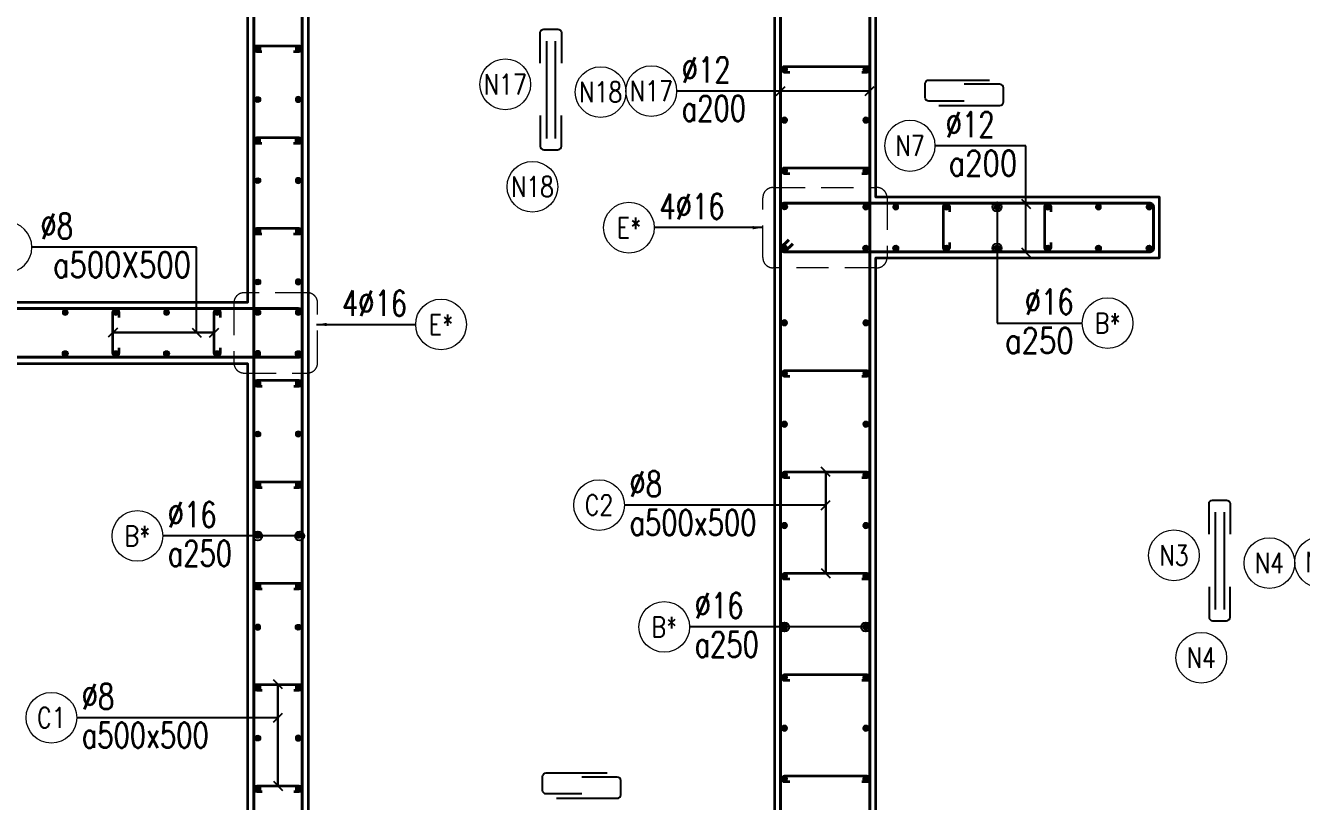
# Model space of a CAD drawing. Header units: millimetres. Extents: x 944027 to 981803, y -83026 to 82675.
# Drawn here: x 954484 to 960780, y 61666 to 65494 of the extents above; entities that cross this region are included whole.
import ezdxf
from ezdxf.enums import TextEntityAlignment as Align

# ---------------------------------------------------------------- set-up
doc = ezdxf.new("R2010")
doc.units = ezdxf.units.MM
doc.header["$MEASUREMENT"] = 0
doc.linetypes.add('HIDDEN', pattern=[9.525, 6.35, -3.175])
doc.linetypes.add('HIDDEN2', pattern=[4.7625, 3.175, -1.5875])
doc.layers.get('0').update_dxf_attribs({"lineweight": 20})
doc.layers.get('Defpoints').update_dxf_attribs({"color": 151, "lineweight": 9})
for name, color, linetype in [('Hidden', 9, 'HIDDEN'), ('Leader', 6, 'Continuous'), ('Ligature', 1, 'Continuous')]:
    doc.layers.add(name, color=color, linetype=linetype)
for name, color, linetype, lineweight in [('KC-LEADER', 153, 'Continuous', 18), ('KC-THEP', 6, 'Continuous', 40), ('NDC_S_DIM', 1, 'Continuous', 15), ('NDC_S_HIDDEN', 8, 'HIDDEN2', 13), ('NDC_S_LEADER', 1, 'Continuous', 15), ('NDC_S_REBAR', 4, 'Continuous', 35), ('NDC_S_STIRRUP', 4, 'Continuous', 40), ('NDC_S_VN TEXT', 7, 'Continuous', 20), ('NDC_S_WALL', 6, 'Continuous', 35)]:
    doc.layers.add(name, color=color, linetype=linetype, lineweight=lineweight)
doc.styles.add('NDC_ARIAL', font='arial.ttf', dxfattribs={"width": 0.85})
doc.styles.add('NDC_DIM', font='', dxfattribs={"width": 0.75})
doc.styles.add('NDC_EN TXT', font='romans.shx', dxfattribs={"width": 0.8})
doc.styles.get('NDC_DIM').set_extended_font_data('Dotum')
doc.dimstyles.new('NDC_1-50', dxfattribs={"dimscale": 50, "dimtxt": 2.5, "dimasz": 1, "dimexe": 1.5, "dimexo": 0, "dimgap": 0.8, "dimtad": 1, "dimdec": 0, "dimdsep": 46, "dimtxsty": 'NDC_ARIAL', "dimblk": 'DIMMARK', "dimcen": 49999.938995, "dimdle": 1.5, "dimclrd": 1, "dimclre": 1, "dimclrt": 3, "dimadec": 0, "dimazin": 0, "dimtfac": 1, "dimtdec": 0, "dimtix": 1, "dimtmove": 2, "dimatfit": 3, "dimfxl": 1, "dimarcsym": 0})
doc.dimstyles.new('NDC_dim_30', dxfattribs={"dimscale": 30, "dimtxt": 2.5, "dimasz": 1.5, "dimexe": 1.5, "dimexo": 2.5, "dimgap": 1, "dimtad": 1, "dimdec": 0, "dimzin": 0, "dimdsep": 46, "dimtxsty": 'NDC_DIM', "dimblk": 'DIMMARK', "dimcen": 0.09, "dimdle": 1.2, "dimclrd": 1, "dimclre": 1, "dimclrt": 3, "dimadec": 0, "dimazin": 0, "dimtfac": 1, "dimtdec": 0, "dimtix": 1, "dimtofl": 0, "dimtmove": 0, "dimatfit": 3, "dimfxl": 6, "dimfxlon": 1, "dimtolj": 1, "dimtzin": 0, "dimarcsym": 0})
doc.dimstyles.new('NDC_dim_50', dxfattribs={"dimscale": 50, "dimtxt": 2.5, "dimasz": 1.5, "dimexe": 1.5, "dimexo": 2.5, "dimgap": 1, "dimtad": 1, "dimdec": 0, "dimzin": 0, "dimdsep": 46, "dimtxsty": 'NDC_DIM', "dimblk": 'DIMMARK', "dimcen": 0.09, "dimdle": 1.2, "dimclrd": 1, "dimclre": 1, "dimclrt": 3, "dimadec": 0, "dimazin": 0, "dimtfac": 1, "dimtdec": 0, "dimtix": 1, "dimtofl": 0, "dimtmove": 0, "dimatfit": 3, "dimfxl": 6, "dimfxlon": 1, "dimtolj": 1, "dimtzin": 0, "dimarcsym": 0})

# ---------------------------------------------------------------- blocks, each defined once
blk = doc.blocks.new('THEP')
at = {"layer": 'KC-LEADER', "color": 6}
blk.add_circle((0, 0), 14, dxfattribs=at)
at = {"layer": 'KC-THEP'}
for p, q in [((-14, 0), (14, 0)), ((9.9, 9.9), (-9.9, -9.9)), ((-9.9, 9.9), (9.9, -9.9)), ((0, 14), (0, -14))]:
    blk.add_line(p, q, dxfattribs=at)
blk = doc.blocks.new('DIMMARK')
at = {"layer": 'NDC_S_DIM', "color": 1}
blk.add_line((-1.5, 0), (1, 0), dxfattribs=at)
at = {"layer": 'NDC_S_DIM', "color": 2, "const_width": 0.1}
blk.add_lwpolyline([(-0.424, -0.424), (0.424, 0.424)], dxfattribs=at)
blk = doc.blocks.new('*U10')
blk.add_circle((2.5, 0), 2.5)
at = {"layer": 'NDC_S_VN TEXT', "color": 3, "style": 'NDC_EN TXT'}
for tag, width, p in [('DK2', 0.75, (-0.85, 0.85)), ('KC2', 0.8, (-0.85, -2.97))]:
    blk.add_attdef(tag, text='', height=2.5, dxfattribs=dict(at, width=width)).set_placement(p, align=Align.RIGHT)
at = {"layer": 'NDC_S_VN TEXT', "color": 7, "style": 'NDC_EN TXT', "width": 0.8}
blk.add_attdef('SH3', text='', height=2, dxfattribs=at).set_placement((2.5, 0), align=Align.MIDDLE)
blk = doc.blocks.new('*U9')
blk.add_circle((2.5, 0), 2.5)
at = {"layer": 'NDC_S_VN TEXT', "color": 3, "style": 'NDC_EN TXT', "width": 0.75}
blk.add_attdef('DK2', text='', height=2.5, dxfattribs=at).set_placement((-0.85, 0.85), align=Align.RIGHT)
at = {"layer": 'NDC_S_VN TEXT', "color": 7, "style": 'NDC_EN TXT', "width": 0.8}
blk.add_attdef('SH3', text='', height=2, dxfattribs=at).set_placement((2.5, 0), align=Align.MIDDLE)
blk = doc.blocks.new('A$C72321851')
at = {"layer": 'Ligature'}
for points in [[(-60.9, -129.3), (-60.9, 170.9, -0.414214), (-43.3, 188.5), (25.8, 188.5, -0.414214), (43.4, 170.9), (43.4, -4.3)], [(-39.7, -4.3), (-39.7, -179.5, 0.414214), (-22.1, -197.1), (47, -197.1, 0.414214), (64.6, -179.5), (64.6, 120.7)]]:
    blk.add_lwpolyline(points, format="xyb", dxfattribs=at)
blk = doc.blocks.new('*U11')
blk.add_circle((-2.5, 0), 2.5)
at = {"layer": 'NDC_S_VN TEXT', "color": 3, "style": 'NDC_EN TXT', "width": 0.75}
for tag, p in [('DK1', (0.5, 0.85)), ('KC1', (0.5, -2.97))]:
    blk.add_attdef(tag, p, '', height=2.5, dxfattribs=at)
at = {"layer": 'NDC_S_VN TEXT', "color": 7, "style": 'NDC_EN TXT', "width": 0.8}
blk.add_attdef('SH2', text='', height=2, dxfattribs=at).set_placement((-2.5, 0), align=Align.MIDDLE)
blk = doc.blocks.new('*U12')
blk.add_circle((-2.5, 0), 2.5)
at = {"layer": 'NDC_S_VN TEXT', "color": 3, "style": 'NDC_EN TXT', "width": 0.75}
for tag, p in [('DK1', (0.5, 0.85)), ('KC1', (0.5, -2.97))]:
    blk.add_attdef(tag, p, '', height=2.5, dxfattribs=at)
at = {"layer": 'NDC_S_VN TEXT', "color": 7, "style": 'NDC_EN TXT', "width": 0.8}
blk.add_attdef('SH2', text='', height=2, dxfattribs=at).set_placement((-2.5, 0), align=Align.MIDDLE)
blk = doc.blocks.new('A$C7BC65A55')
at = {"layer": 'Ligature'}
for p, q in [((-15.2, 372, 0), (-15.2, 38.5, 0)), ((15.2, 372, 0), (15.2, 38.5, 0))]:
    blk.add_line(p, q, dxfattribs=at)
for points in [[(-36.2, 296.5), (-36.2, 400.9, -0.414214), (-24, 413.1), (24, 413.1, -0.414214), (36.2, 400.9), (36.2, 296.5)], [(-36.2, 116.5), (-36.2, 12.2, 0.414214), (-24, 0), (24, 0, 0.414214), (36.2, 12.2), (36.2, 116.5)]]:
    blk.add_lwpolyline(points, format="xyb", dxfattribs=at)
blk = doc.blocks.new('*D144')
at = {"layer": 'Defpoints', "color": 0, "ltscale": 200, "transparency": 16777216}
for p in [(958179.3, 66177.5), (963285.2, 66177.5), (958179.3, 61227.5)]:
    blk.add_point(p, dxfattribs=at)
at = {"layer": 'NDC_S_DIM', "color": 1, "lineweight": -2, "ltscale": 200, "transparency": 16777216}
for p, q in [((962985.2, 66177.5), (963360.2, 66177.5)), ((963285.2, 61302.5), (963285.2, 66102.5)), ((962985.2, 61227.5), (963360.2, 61227.5))]:
    blk.add_line(p, q, dxfattribs=at)
at = {"layer": 'NDC_S_DIM', "color": 1, "lineweight": -2, "ltscale": 200, "transparency": 16777216, "xscale": 75, "yscale": 75, "zscale": 75}
for p, rotation in [((963285.2, 66177.5), 90), ((963285.2, 61227.5), 270)]:
    blk.add_blockref('DIMMARK', p, dxfattribs=dict(at, rotation=rotation))
at = {"layer": 'NDC_S_DIM', "color": 3, "ltscale": 200, "transparency": 16777216, "insert": (963172.6, 63702.5), "char_height": 125, "attachment_point": 5, "rotation": 90, "style": 'NDC_DIM'}
blk.add_mtext('\\A1;4950', dxfattribs=at)
blk = doc.blocks.new('*D146')
at = {"layer": 'Defpoints', "color": 0, "ltscale": 200, "transparency": 16777216}
for p in [(959472.8, 66577.5), (963696.9, 66577.5), (959472.8, 57577.5)]:
    blk.add_point(p, dxfattribs=at)
at = {"layer": 'NDC_S_DIM', "color": 1, "lineweight": -2, "ltscale": 200, "transparency": 16777216}
for p, q in [((963396.9, 66577.5), (963771.9, 66577.5)), ((963696.9, 57652.5), (963696.9, 66502.5)), ((963396.9, 57577.5), (963771.9, 57577.5))]:
    blk.add_line(p, q, dxfattribs=at)
at = {"layer": 'NDC_S_DIM', "color": 1, "lineweight": -2, "ltscale": 200, "transparency": 16777216, "xscale": 75, "yscale": 75, "zscale": 75}
for p, rotation in [((963696.9, 66577.5), 90), ((963696.9, 57577.5), 270)]:
    blk.add_blockref('DIMMARK', p, dxfattribs=dict(at, rotation=rotation))
at = {"layer": 'NDC_S_DIM', "color": 3, "ltscale": 200, "transparency": 16777216, "insert": (963584.3, 62077.5), "char_height": 125, "attachment_point": 5, "rotation": 90, "style": 'NDC_DIM'}
blk.add_mtext('\\A1;9000', dxfattribs=at)
blk = doc.blocks.new('*U13')
blk.add_circle((-2.5, 0), 2.5)
at = {"layer": 'NDC_S_VN TEXT', "color": 3, "style": 'NDC_EN TXT', "width": 0.75}
blk.add_attdef('DK1', (0.5, 0.85), '', height=2.5, dxfattribs=at)
at = {"layer": 'NDC_S_VN TEXT', "color": 7, "style": 'NDC_EN TXT', "width": 0.8}
blk.add_attdef('SH2', text='', height=2, dxfattribs=at).set_placement((-2.5, 0), align=Align.MIDDLE)

msp = doc.modelspace()

# ---------------------------------------------------------------- linework, layer by layer
for centre in [(956850.6, 65203.8), (957321.5, 65165.7), (956985, 64698.8), (960150.5, 62880.5), (960621.5, 62842.4), (960285, 62375.5)]:
    msp.add_circle(centre, 125)
at = {"layer": 'NDC_S_HIDDEN', "ltscale": 50}
for points in [[(958171.6, 64694.7), (958684.6, 64694.7, -0.414214), (958734.6, 64644.7), (958734.6, 64348.9, -0.414214), (958684.6, 64298.9), (958171.6, 64298.9, -0.414214), (958121.6, 64348.9), (958121.6, 64644.7, -0.414214)], [(955874.7, 64175.8), (955561.6, 64175.6, 0.414214), (955511.6, 64125.5), (955511.9, 63829.6, 0.414214), (955561.9, 63779.7), (955875, 63779.9, 0.414214), (955924.9, 63830), (955924.7, 64125.9, 0.414214)]]:
    msp.add_lwpolyline(points, format="xyb", close=True, dxfattribs=at)
at = {"layer": 'NDC_S_REBAR'}
for points in [[(955649.6, 65364.3), (955624.6, 65364.3, -1), (955624.6, 65394.3), (955831.6, 65394.3, -1), (955831.6, 65364.3), (955806.6, 65364.3)], [(958254.3, 65262.5), (958229.3, 65262.5, -1), (958229.3, 65292.5), (958634.8, 65292.5, -1), (958634.8, 65262.5), (958609.8, 65262.5)], [(955649.6, 64911.2), (955624.6, 64911.2, -1), (955624.6, 64941.2), (955831.6, 64941.2, -1), (955831.6, 64911.2), (955806.6, 64911.2)], [(958254.3, 64762.5), (958229.3, 64762.5, -1), (958229.3, 64792.5), (958634.8, 64792.5, -1), (958634.8, 64762.5), (958609.8, 64762.5)], [(959042.5, 64424.1), (959042.5, 64399.1, -1), (959012.5, 64399.1), (959012.5, 64599.1, -1), (959042.5, 64599.1), (959042.5, 64574.1)], [(959542.5, 64424.1), (959542.5, 64399.1, -1), (959512.5, 64399.1), (959512.5, 64599.1, -1), (959542.5, 64599.1), (959542.5, 64574.1)], [(955649.6, 64464.3), (955624.6, 64464.3, -1), (955624.6, 64494.3), (955831.6, 64494.3, -1), (955831.6, 64464.3), (955806.6, 64464.3)], [(954944.3, 63904.1), (954944.3, 63879.1, -1), (954914.3, 63879.1), (954914.3, 64079.1, -1), (954944.3, 64079.1), (954944.3, 64054.1)], [(955444.3, 63904.1), (955444.3, 63879.1, -1), (955414.3, 63879.1), (955414.3, 64079.1, -1), (955444.3, 64079.1), (955444.3, 64054.1)], [(958254.3, 63762.5), (958229.3, 63762.5, -1), (958229.3, 63792.5), (958634.8, 63792.5, -1), (958634.8, 63762.5), (958609.8, 63762.5)], [(955650.9, 63713.8), (955625.9, 63713.8, -1), (955625.9, 63743.8), (955832.9, 63743.8, -1), (955832.9, 63713.8), (955807.9, 63713.8)], [(958254.3, 63262.5), (958229.3, 63262.5, -1), (958229.3, 63292.5), (958634.8, 63292.5, -1), (958634.8, 63262.5), (958609.8, 63262.5)], [(955650.9, 63213.8), (955625.9, 63213.8, -1), (955625.9, 63243.8), (955832.9, 63243.8, -1), (955832.9, 63213.8), (955807.9, 63213.8)], [(958254.3, 62762.5), (958229.3, 62762.5, -1), (958229.3, 62792.5), (958634.8, 62792.5, -1), (958634.8, 62762.5), (958609.8, 62762.5)], [(955650.9, 62713.8), (955625.9, 62713.8, -1), (955625.9, 62743.8), (955832.9, 62743.8, -1), (955832.9, 62713.8), (955807.9, 62713.8)], [(958254.3, 62262.5), (958229.3, 62262.5, -1), (958229.3, 62292.5), (958634.8, 62292.5, -1), (958634.8, 62262.5), (958609.8, 62262.5)], [(955650.9, 62213.8), (955625.9, 62213.8, -1), (955625.9, 62243.8), (955832.9, 62243.8, -1), (955832.9, 62213.8), (955807.9, 62213.8)], [(958254.3, 61762.5), (958229.3, 61762.5, -1), (958229.3, 61792.5), (958634.8, 61792.5, -1), (958634.8, 61762.5), (958609.8, 61762.5)], [(955650.9, 61713.8), (955625.9, 61713.8, -1), (955625.9, 61743.8), (955832.9, 61743.8, -1), (955832.9, 61713.8), (955807.9, 61713.8)]]:
    msp.add_lwpolyline(points, format="xyb", dxfattribs=at)
at = {"layer": 'NDC_S_STIRRUP'}
for points in [[(955809.3, 59517.5), (955849.3, 59477.5, -0.414214), (955829.3, 59457.5), (955629.3, 59457.5, -0.414214), (955609.3, 59477.5), (955609.3, 66627.5, -0.414214), (955629.3, 66647.5), (955829.3, 66647.5, -0.414214), (955849.3, 66627.5), (955849.3, 59477.5, -0.414214), (955829.3, 59457.5), (955789.3, 59497.5)], [(958249.3, 66587.5), (958209.3, 66627.5, -0.414214), (958229.3, 66647.5), (958629.3, 66647.5, -0.414214), (958649.3, 66627.5), (958649.3, 57527.5, -0.414214), (958629.3, 57507.5), (958229.3, 57507.5, -0.414214), (958209.3, 57527.5), (958209.3, 66627.5, -0.414214), (958229.3, 66647.5), (958269.3, 66607.5)], [(958269.3, 64417.5), (958229.3, 64377.5, -0.414214), (958209.3, 64397.5), (958209.3, 64597.5, -0.414214), (958229.3, 64617.5), (960029.3, 64617.5, -0.414214), (960049.3, 64597.5), (960049.3, 64397.5, -0.414358), (960029.3, 64377.5), (958229.3, 64377.5, -0.414214), (958209.3, 64397.5), (958249.3, 64437.5)], [(952669.3, 63897.5), (952629.3, 63857.5, -0.414214), (952609.3, 63877.5), (952609.3, 64077.5, -0.414214), (952629.3, 64097.5), (955829.3, 64097.5, -0.414214), (955849.3, 64077.5), (955849.3, 63877.5, -0.414358), (955829.3, 63857.5), (952629.3, 63857.5, -0.414214), (952609.3, 63877.5), (952649.3, 63917.5)]]:
    msp.add_lwpolyline(points, format="xyb", dxfattribs=at)
at = {"layer": 'NDC_S_WALL'}
for points in [[(961479.3, 66677.5), (961479.3, 57977.5), (958679.3, 57977.5), (958679.3, 64347.5), (960079.3, 64347.5), (960079.3, 64647.5), (958679.3, 64647.5), (958679.3, 66177.5), (960079.3, 66177.5), (960079.3, 66677.5), (957429.3, 66677.5), (957429.3, 66177.5), (958179.3, 66177.5), (958179.3, 61227.5), (955879.3, 61227.5), (955879.3, 66177.5), (956629.3, 66177.5), (956629.3, 66677.5), (954779.3, 66677.5), (954779.3, 66177.5), (955579.3, 66177.5), (955579.3, 64127.5), (952879.3, 64127.5)], [(952879.3, 63827.5), (955579.3, 63827.5), (955579.3, 59427.5), (956779.3, 59427.5), (956779.3, 59627.5), (955879.3, 59627.5), (955879.3, 61027.5), (958179.3, 61027.5), (958179.3, 57477.5), (961829.3, 57477.5), (961829.3, 66677.5), (961479.3, 66677.5)]]:
    msp.add_lwpolyline(points, dxfattribs=at)

# ---------------------------------------------------------------- block references
at = {"layer": 'Hidden', "xscale": 1.44, "yscale": 1.44, "zscale": 1.44}
for p in [(957075.7, 64881.5, 0), (960375.6, 62558.2, 0)]:
    msp.add_blockref('A$C7BC65A55', p, dxfattribs=at)
at = {"layer": 'KC-THEP', "rotation": 189.6685644363809}
for p in [(955629.3, 65378.8), (955629.3, 65128.8), (955829.3, 64926), (955629.3, 64728.8), (958229.3, 64598.8), (955629.3, 64478.8), (958629.3, 64396), (958777.5, 64396), (959027.5, 64396), (959277.5, 64396), (959527.5, 64396), (959777.5, 64396), (960027.5, 64396), (955629.3, 64228.8), (955629.3, 64078.8), (955629.3, 64078.8), (954679.3, 63876), (954929.3, 63876), (955179.3, 63876), (955429.3, 63876), (955829.3, 63876), (955829.3, 63876), (955629.3, 63728.8), (955629.3, 63478.8), (955629.3, 63228.8), (955629.3, 62978.8), (955629.3, 62728.8), (955829.3, 62526), (955629.3, 62228.8), (955629.3, 61978.8), (955629.3, 61728.8)]:
    msp.add_blockref('THEP', p, dxfattribs=at)
at = {"layer": 'KC-THEP', "xscale": -1}
for p, rotation in [((955829.3, 65379.1), 350.3314355636191), ((958229.3, 65277.5), 170.331435563619), ((958629.3, 65277.5), 170.331435563619), ((955829.3, 65129.1), 350.3314355636191), ((958229.3, 65027.5), 170.331435563619), ((958629.3, 65027.5), 170.331435563619), ((955629.3, 64925.7), 350.3314355636191), ((958229.3, 64777.5), 170.331435563619), ((958629.3, 64777.5), 170.331435563619), ((955829.3, 64729.1), 350.3314355636191), ((958629.3, 64599.1), 350.3314355636191), ((958777.5, 64599.1), 350.3314355636191), ((959027.5, 64599.1), 350.3314355636191), ((959277.5, 64599.1), 350.3314355636191), ((959527.5, 64599.1), 350.3314355636191), ((959777.5, 64599.1), 350.3314355636191), ((960027.5, 64599.1), 350.3314355636191), ((955829.3, 64479.1), 350.3314355636191), ((958229.3, 64395.7), 350.3314355636191), ((955829.3, 64229.1), 350.3314355636191), ((954679.3, 64079.1), 350.3314355636191), ((954929.3, 64079.1), 350.3314355636191), ((955179.3, 64079.1), 350.3314355636191), ((955429.3, 64079.1), 350.3314355636191), ((955829.3, 64079.1), 350.3314355636191), ((955829.3, 64079.1), 350.3314355636191), ((958229.3, 64027.5), 170.331435563619), ((958629.3, 64027.5), 170.331435563619), ((955629.3, 63875.7), 350.3314355636191), ((955629.3, 63875.7), 350.3314355636191), ((958229.3, 63777.5), 170.331435563619), ((958629.3, 63777.5), 170.331435563619), ((955829.3, 63729.1), 350.3314355636191), ((958229.3, 63527.5), 170.331435563619), ((958629.3, 63527.5), 170.331435563619), ((955829.3, 63479.1), 350.3314355636191), ((958229.3, 63277.5), 170.331435563619), ((958629.3, 63277.5), 170.331435563619), ((955829.3, 63229.1), 350.3314355636191), ((958229.3, 63027.5), 170.331435563619), ((958629.3, 63027.5), 170.331435563619), ((955829.3, 62979.1), 350.3314355636191), ((958229.3, 62777.5), 170.331435563619), ((958629.3, 62777.5), 170.331435563619), ((955829.3, 62729.1), 350.3314355636191), ((955629.3, 62525.7), 350.3314355636191), ((958229.3, 62527.5), 170.331435563619), ((958629.3, 62527.5), 170.331435563619), ((958229.3, 62277.5), 170.331435563619), ((958629.3, 62277.5), 170.331435563619), ((955829.3, 62229.1), 350.3314355636191), ((958229.3, 62027.5), 170.331435563619), ((958629.3, 62027.5), 170.331435563619), ((955829.3, 61979.1), 350.3314355636191), ((958229.3, 61777.5), 170.331435563619), ((958629.3, 61777.5), 170.331435563619), ((955829.3, 61729.1), 350.3314355636191)]:
    msp.add_blockref('THEP', p, dxfattribs=dict(at, rotation=rotation))
at = {"layer": 'Leader', "xscale": -1, "rotation": 270.0000000000001}
for p in [(959120.2, 65160.5), (957232.3, 61743.1)]:
    msp.add_blockref('A$C72321851', p, dxfattribs=at)
at = {"layer": 'NDC_S_VN TEXT', "xscale": 50, "yscale": 50, "zscale": 50}
for name, p, values in [('*U11', (957696.5, 65170.8), {'SH2': 'N17', 'DK1': '%%C12', 'KC1': 'a200'}), ('*U13', (957586.1, 64496.8), {'SH2': 'E*', 'DK1': '4%%C16'}), ('*U9', (956408.7, 64019.2), {'SH3': 'E*', 'DK2': '4%%C16'}), ('*U10', (959698, 64025.8), {'SH3': 'B*', 'DK2': '%%C16', 'KC2': 'a250'}), ('*U12', (957438.7, 63128.2), {'SH2': 'C2', 'DK1': '%%c8', 'KC1': 'a500x500'}), ('*U11', (955160.4, 62976.4), {'SH2': 'B*', 'DK1': '%%C16', 'KC1': 'a250'}), ('*U11', (960996.5, 62847.5), {'SH2': 'N3', 'DK1': '%%C12', 'KC1': 'a200'}), ('*U11', (957760, 62527.5), {'SH2': 'B*', 'DK1': '%%C16', 'KC1': 'a250'}), ('*U12', (954736, 62079.4), {'SH2': 'C1', 'DK1': '%%c8', 'KC1': 'a500x500'})]:
    msp.add_blockref(name, p, dxfattribs=at).add_auto_attribs(values)
at = {"layer": 'NDC_S_VN TEXT'}
ref = msp.add_blockref('*U10', (958972.6, 64900.9), dxfattribs=dict(at, xscale=-50, yscale=50, zscale=50))
ref.add_attrib('SH3', 'N7', dxfattribs={"color": 7, "height": 100, "style": 'NDC_EN TXT', "width": 0.8}).set_placement((958847.6, 64900.9), align=Align.MIDDLE)
ref.add_attrib('DK2', '%%C12', dxfattribs={"color": 3, "height": 125, "style": 'NDC_EN TXT', "width": 0.75}).set_placement((959265.1, 64943.2), align=Align.RIGHT)
ref.add_attrib('KC2', 'a200', dxfattribs={"color": 3, "height": 125, "style": 'NDC_EN TXT', "width": 0.8}).set_placement((959377, 64752.3), align=Align.RIGHT)
ref = msp.add_blockref('*U10', (954514.8, 64400), dxfattribs=dict(at, xscale=-50, yscale=50, zscale=50))
ref.add_attrib('SH3', 'C1', dxfattribs={"color": 7, "height": 100, "style": 'NDC_EN TXT', "width": 0.8}).set_placement((954389.8, 64400), align=Align.MIDDLE)
ref.add_attrib('DK2', '%%c8', dxfattribs={"color": 3, "height": 125, "style": 'NDC_EN TXT', "width": 0.75}).set_placement((954718.1, 64442.3), align=Align.RIGHT)
ref.add_attrib('KC2', 'a500X500', dxfattribs={"color": 3, "height": 125, "style": 'NDC_EN TXT', "width": 0.8}).set_placement((955300.2, 64251.4), align=Align.RIGHT)

# ---------------------------------------------------------------- texts
at = {"layer": 'NDC_S_VN TEXT', "color": 7, "style": 'NDC_EN TXT', "width": 0.8}
for tag, p in [('N17', (956850.6, 65203.8)), ('N18', (957321.5, 65165.7)), ('N18', (956985, 64698.8)), ('N3', (960150.5, 62880.5)), ('N4', (960621.5, 62842.4)), ('N4', (960285, 62375.5))]:
    msp.add_attdef(tag, text='3', height=100, dxfattribs=at).set_placement(p, align=Align.MIDDLE)

# ---------------------------------------------------------------- dimensions: what is measured, and where the dimension line sits
at = {"layer": 'NDC_S_DIM', "ltscale": 200}
dim = msp.add_linear_dim(base=(963696.9, 66577.5), p1=(959472.8, 57577.5), p2=(959472.8, 66577.5), angle=90, dimstyle='NDC_dim_50', dxfattribs=at)
dim.commit()
dim.dimension.update_dxf_attribs({"geometry": '*D146', "text_midpoint": (963584.3, 62077.5)})
dim = msp.add_linear_dim(base=(963285.2, 66177.5), p1=(958179.3, 61227.5), p2=(958179.3, 66177.5), angle=90, dimstyle='NDC_dim_50', override={"dimtmove": 1}, dxfattribs=at)
dim.commit()
dim.dimension.update_dxf_attribs({"geometry": '*D144', "text_midpoint": (963172.6, 63702.5)})

# ---------------------------------------------------------------- leaders
at = {"layer": 'NDC_S_LEADER'}
for points, dimstyle, override in [([(958649.3, 65170.6), (957696.5, 65170.6)], 'NDC_dim_30', {"dimtad": 0, "dimldrblk": 'Oblique'}), ([(958209.3, 65170.6), (957696.5, 65170.6)], 'NDC_dim_30', {"dimtad": 0, "dimldrblk": 'Oblique'}), ([(959420, 64374.1), (959420, 64900.8), (958972.6, 64900.8)], 'NDC_dim_30', {"dimgap": 1, "dimtad": 0, "dimldrblk": 'Oblique'}), ([(959420, 64614.1), (959420, 64900.8), (958972.6, 64900.8)], 'NDC_dim_30', {"dimtad": 0, "dimldrblk": 'Oblique'}), ([(959277.5, 64599.4), (959277.4, 64025.6), (959698, 64025.6)], 'NDC_dim_30', {"dimgap": 1, "dimtad": 0, "dimldrblk": 'Origin'}), ([(958121.6, 64496.8), (957586.1, 64496.8)], 'NDC_1-50', {"dimgap": 0.8, "dimtad": 0}), ([(959277.4, 64395.5), (959277.4, 64025.6), (959698, 64025.6)], 'NDC_dim_30', {"dimgap": 1, "dimtad": 0, "dimldrblk": 'Origin'}), ([(955327.7, 63979.1), (955327.7, 64400), (954514.8, 64400)], 'NDC_dim_30', {"dimtad": 0, "dimldrblk": 'Oblique'}), ([(954914.3, 63979.1), (955414.3, 63979.1)], 'NDC_dim_30', {"dimtad": 0, "dimldrblk": 'Oblique'}), ([(955414.3, 63979.1), (954914.3, 63979.1)], 'NDC_dim_30', {"dimtad": 0, "dimldrblk": 'Oblique'}), ([(955919.8, 64019.2), (956408.7, 64019.2)], 'NDC_1-50', {"dimgap": 0.8, "dimtad": 0}), ([(958432, 63292.5), (958432, 62792.5)], 'NDC_dim_30', {"dimtad": 0, "dimldrblk": 'Oblique'}), ([(958432, 62792.5), (958432, 63292.5)], 'NDC_dim_30', {"dimtad": 0, "dimldrblk": 'Oblique'}), ([(958432, 63128.2), (957438.7, 63128.2)], 'NDC_dim_30', {"dimtad": 0, "dimldrblk": 'Oblique'}), ([(955836.4, 62976.4), (955160.4, 62976.4)], 'NDC_dim_30', {"dimtad": 0, "dimldrblk": 'Origin'}), ([(955629.3, 62976.4), (955160.4, 62976.4)], 'NDC_dim_30', {"dimtad": 0, "dimldrblk": 'Origin'}), ([(958629.3, 62527.5), (957760, 62527.5)], 'NDC_dim_30', {"dimtad": 0, "dimldrblk": 'Origin'}), ([(958228.9, 62527.5), (957760, 62527.5)], 'NDC_dim_30', {"dimtad": 0, "dimldrblk": 'Origin'}), ([(955729.3, 62243.8), (955729.3, 61743.8)], 'NDC_dim_30', {"dimtad": 0, "dimldrblk": 'Oblique'}), ([(955729.3, 61743.8), (955729.3, 62243.8)], 'NDC_dim_30', {"dimtad": 0, "dimldrblk": 'Oblique'}), ([(955729.3, 62079.4), (954736, 62079.4)], 'NDC_dim_30', {"dimtad": 0, "dimldrblk": 'Oblique'})]:
    msp.add_leader(points, dimstyle=dimstyle, override=override, dxfattribs=at)

doc.saveas('drawing.dxf')
